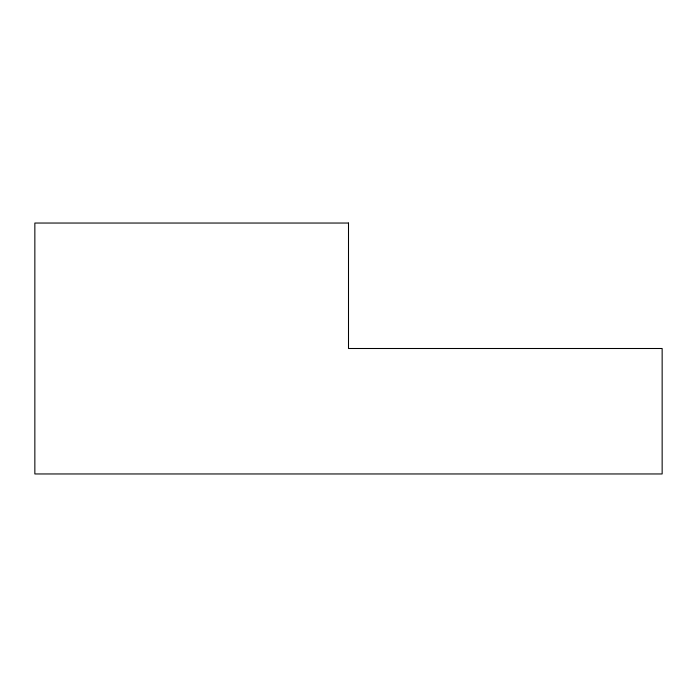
<?xml version="1.0" encoding="UTF-8"?>
<svg xmlns="http://www.w3.org/2000/svg" width="697" height="697" viewBox="0 0 697 697"><rect width="100%" height="100%" fill="white"/><g stroke="black" fill="none" stroke-linecap="round" stroke-linejoin="round"><path stroke-width="1.05" d="M348.5 223.04L34.85 223.04L34.85 473.96L662.15 473.96L662.15 348.5L348.5 348.5L348.5 223.04"/></g></svg>
